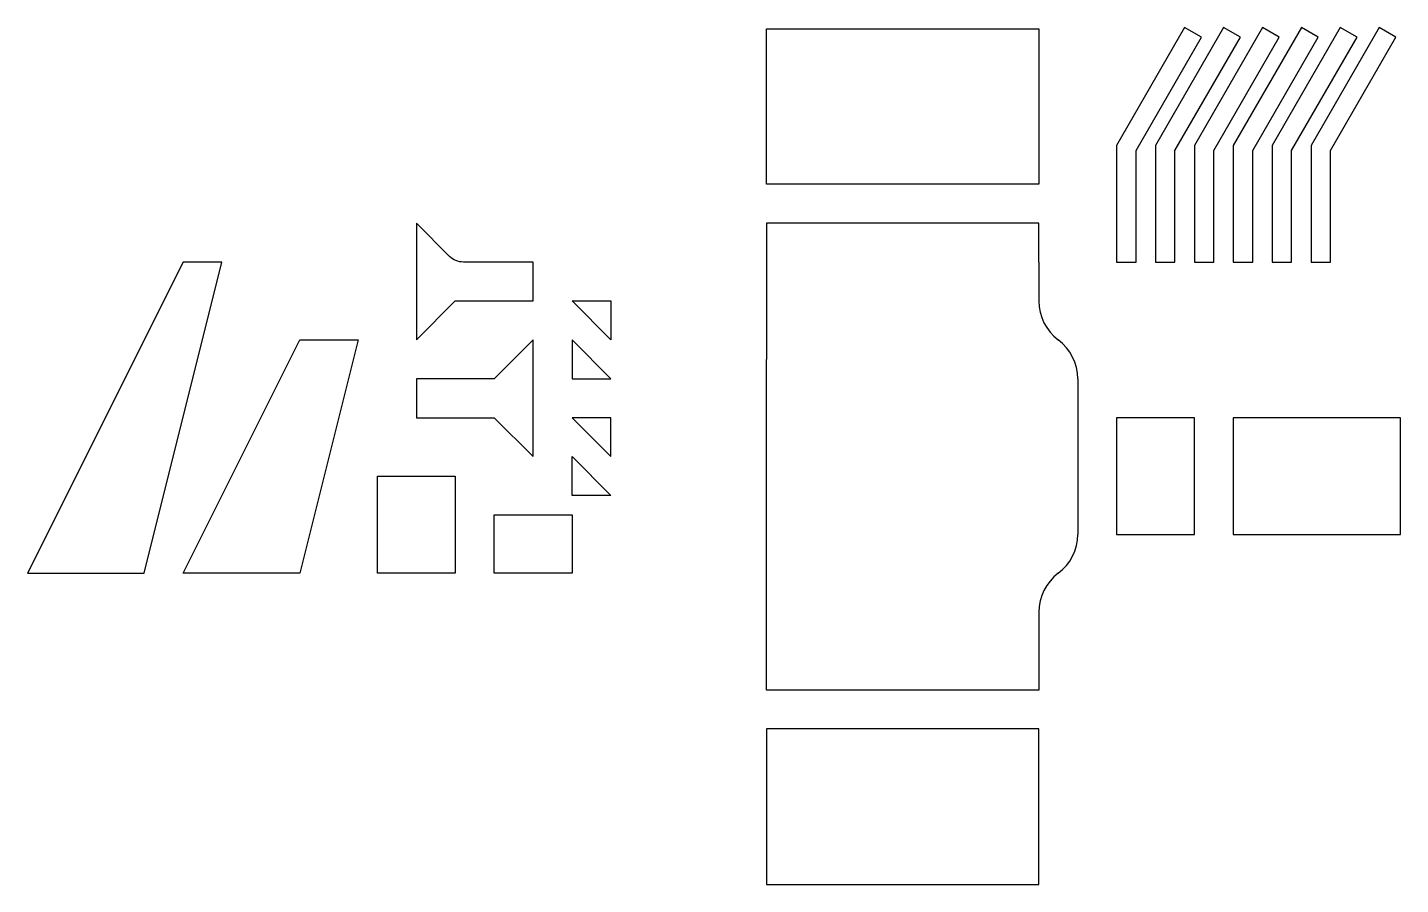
# Model space of a CAD drawing. Header units: millimetres. Extents: x 20 to 373, y -20 to 200.
import ezdxf

# ---------------------------------------------------------------- set-up
doc = ezdxf.new("R2010")
doc.units = ezdxf.units.MM
doc.layers.get('0').update_dxf_attribs({"linetype": 'CONTINUOUS'})

msp = doc.modelspace()

# ---------------------------------------------------------------- linework, layer by layer
for p, q in [((280, 150), (210, 150)), ((210, 150), (210, 115)), ((280, 140), (280, 150)), ((280, 140), (280, 130)), ((210, 65), (210, 115)), ((290, 110), (290, 70)), ((210, 30), (210, 65)), ((280, 50), (280, 40)), ((280, 40), (280, 30)), ((280, 30), (210, 30))]:
    msp.add_line(p, q)
for points in [[(280, 160), (210, 160), (210, 200), (280, 200)], [(300, 170), (300, 140), (305, 140), (305, 168.66), (321.83, 197.81), (317.5, 200.31)], [(310, 140), (315, 140), (315, 168.66), (331.83, 197.81), (327.5, 200.31), (310, 170)], [(320, 140), (325, 140), (325, 168.66), (341.83, 197.81), (337.5, 200.31), (320, 170)], [(330, 140), (335, 140), (335, 168.66), (351.83, 197.81), (347.5, 200.31), (330, 170)], [(340, 140), (345, 140), (345, 168.66), (361.83, 197.81), (357.5, 200.31), (340, 170)], [(350, 140), (355, 140), (355, 168.66), (371.83, 197.81), (367.5, 200.31), (350, 170)], [(20, 60), (50, 60), (70, 140), (60, 140)], [(170, 120), (160, 130), (170, 130)], [(90, 60), (60, 60), (90, 120), (105, 120)], [(140, 110), (120, 110), (120, 100), (140, 100), (150, 90), (150, 120)], [(160, 120), (160, 110), (170, 110)], [(170, 100), (160, 100), (170, 90)], [(320, 100), (300, 100), (300, 70), (320, 70)], [(373, 100), (330, 100), (330, 70), (373, 70)], [(160, 80), (160, 90), (170, 80)], [(130, 60), (110, 60), (110, 85), (130, 85)], [(160, 60), (140, 60), (140, 75), (160, 75)], [(280, 20), (210, 20), (210, -20), (280, -20)]]:
    msp.add_lwpolyline(points, close=True)
msp.add_lwpolyline([(120, 150), (120, 120), (130, 130), (150, 130), (150, 140), (132.07, 140, -0.198912), (128.54, 141.46)], format="xyb", close=True)
for centre, start, end in [((292.5, 130), 180, 233.1301), ((277.5, 110), 0, 53.1301), ((277.5, 70), 306.8699, 360), ((292.5, 50), 126.8699, 180)]:
    msp.add_arc(centre, 12.5, start, end)

doc.saveas('drawing.dxf')
